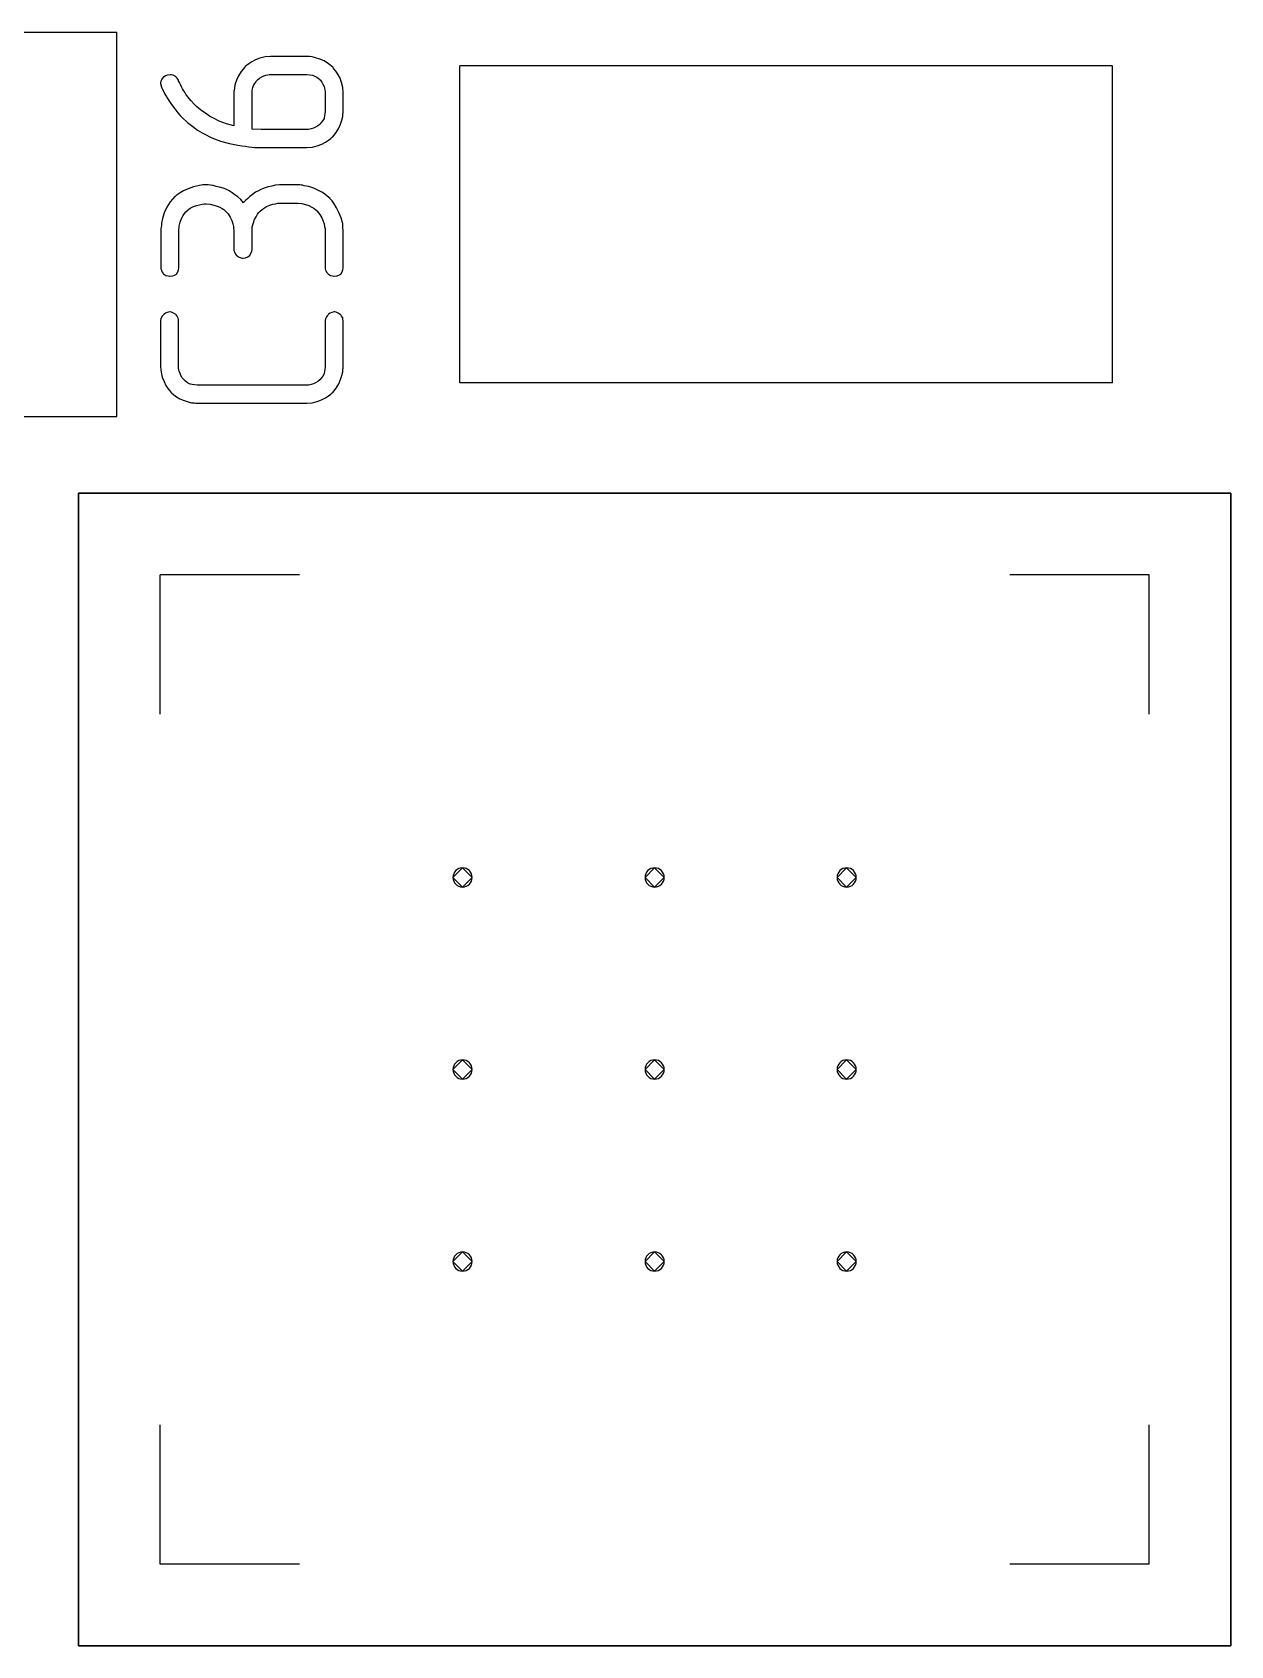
# Model space of a CAD drawing. Header units: inches. Extents: x 0 to 594, y -420 to 0.
# Drawn here: x 235.72 to 241.96, y -107.84 to -99.44 of the extents above; entities that cross this region are included whole.
import ezdxf

# ---------------------------------------------------------------- set-up
doc = ezdxf.new("R2010")
doc.units = ezdxf.units.IN
doc.header["$MEASUREMENT"] = 0

msp = doc.modelspace()

# ---------------------------------------------------------------- linework, layer by layer
at = {"color": 18, "true_color": 0x000000}
for p, q in [((231.7624, -99.44), (236.1624, -99.44)), ((236.1624, -101.44), (236.1624, -99.44)), ((236.8279, -99.6219), (236.8096, -99.6445)), ((236.8307, -99.6191), (236.8279, -99.6219)), ((236.8378, -99.6135), (236.8307, -99.6191)), ((236.849, -99.6036), (236.8378, -99.6135)), ((236.8645, -99.5937), (236.849, -99.6036)), ((236.8843, -99.5839), (236.8645, -99.5937)), ((236.9068, -99.574), (236.8843, -99.5839)), ((236.9336, -99.5684), (236.9068, -99.574)), ((236.9618, -99.5655), (236.9336, -99.5684)), ((237.1521, -99.5655), (236.9618, -99.5655)), ((237.1535, -99.5655), (237.1521, -99.5655)), ((237.1549, -99.5655), (237.1535, -99.5655)), ((237.1592, -99.5655), (237.1549, -99.5655)), ((237.1648, -99.5669), (237.1592, -99.5655)), ((237.1789, -99.5684), (237.1648, -99.5669)), ((237.1972, -99.5726), (237.1789, -99.5684)), ((237.2184, -99.5796), (237.1972, -99.5726)), ((237.2409, -99.5895), (237.2184, -99.5796)), ((237.2635, -99.6036), (237.2409, -99.5895)), ((237.286, -99.6219), (237.2635, -99.6036)), ((237.2889, -99.6247), (237.286, -99.6219)), ((237.9472, -101.265), (237.9472, -99.615)), ((241.3472, -99.615), (237.9472, -99.615)), ((241.3472, -101.265), (241.3472, -99.615)), ((236.3909, -99.6952), (236.3895, -99.7037)), ((236.3895, -99.7037), (236.3895, -99.7065)), ((236.3895, -99.7037), (236.3895, -99.7037)), ((236.3895, -99.7065), (236.3951, -99.7262)), ((236.3965, -99.6839), (236.3909, -99.6952)), ((236.3993, -99.6783), (236.3965, -99.6839)), ((236.405, -99.6727), (236.3993, -99.6783)), ((236.4078, -99.6713), (236.405, -99.6727)), ((236.4149, -99.667), (236.4078, -99.6713)), ((236.4261, -99.6628), (236.4149, -99.667)), ((236.4402, -99.6614), (236.4261, -99.6628)), ((236.4416, -99.6614), (236.4402, -99.6614)), ((236.4473, -99.6614), (236.4416, -99.6614)), ((236.4557, -99.6642), (236.4473, -99.6614)), ((236.4628, -99.667), (236.4557, -99.6642)), ((236.4642, -99.6684), (236.4628, -99.667)), ((236.4684, -99.6713), (236.4642, -99.6684)), ((236.4755, -99.6783), (236.4684, -99.6713)), ((236.4825, -99.6896), (236.4755, -99.6783)), ((236.4825, -99.691), (236.4825, -99.6896)), ((236.4839, -99.6924), (236.4825, -99.691)), ((236.4882, -99.7009), (236.4839, -99.6924)), ((236.4938, -99.7121), (236.4882, -99.7009)), ((236.7856, -99.6896), (236.7786, -99.7093)), ((236.7955, -99.667), (236.7856, -99.6896)), ((236.8096, -99.6445), (236.7955, -99.667)), ((236.8744, -99.7164), (236.8801, -99.7065)), ((236.8801, -99.7065), (236.8857, -99.6995)), ((236.8857, -99.6995), (236.8899, -99.6924)), ((236.8899, -99.6924), (236.8927, -99.6896)), ((236.8927, -99.6896), (236.8942, -99.6882)), ((236.8942, -99.6882), (236.9054, -99.6783)), ((236.9054, -99.6783), (236.9167, -99.6713)), ((236.9167, -99.6713), (236.928, -99.667)), ((236.928, -99.667), (236.9379, -99.6628)), ((236.9379, -99.6628), (236.9477, -99.6614)), ((236.9477, -99.6614), (236.9548, -99.66)), ((236.9548, -99.66), (236.9604, -99.66)), ((236.9604, -99.66), (236.9618, -99.66)), ((236.9618, -99.66), (237.1521, -99.66)), ((237.1521, -99.66), (237.1676, -99.6614)), ((237.1676, -99.6614), (237.1803, -99.6642)), ((237.1803, -99.6642), (237.193, -99.6684)), ((237.193, -99.6684), (237.2029, -99.6741)), ((237.2029, -99.6741), (237.2099, -99.6797)), ((237.2099, -99.6797), (237.217, -99.6839)), ((237.217, -99.6839), (237.2198, -99.6868)), ((237.2198, -99.6868), (237.2212, -99.6882)), ((237.2212, -99.6882), (237.2297, -99.6995)), ((237.2297, -99.6995), (237.2353, -99.7107)), ((237.2945, -99.6318), (237.2889, -99.6247)), ((237.303, -99.6431), (237.2945, -99.6318)), ((237.3128, -99.6586), (237.303, -99.6431)), ((237.3241, -99.6783), (237.3128, -99.6586)), ((237.3326, -99.7009), (237.3241, -99.6783)), ((237.3382, -99.7276), (237.3326, -99.7009)), ((236.3951, -99.7262), (236.4106, -99.7587)), ((236.4106, -99.7587), (236.429, -99.7897)), ((236.429, -99.7897), (236.4473, -99.8165)), ((236.4994, -99.7248), (236.4938, -99.7121)), ((236.5008, -99.7276), (236.4994, -99.7248)), ((236.5037, -99.7347), (236.5008, -99.7276)), ((236.5107, -99.7446), (236.5037, -99.7347)), ((236.5178, -99.7573), (236.5107, -99.7446)), ((236.5192, -99.7587), (236.5178, -99.7573)), ((236.5206, -99.7629), (236.5192, -99.7587)), ((236.5262, -99.7685), (236.5206, -99.7629)), ((236.5319, -99.7756), (236.5262, -99.7685)), ((236.5474, -99.7953), (236.5319, -99.7756)), ((236.7729, -99.7432), (236.7715, -99.7488)), ((236.7715, -99.7488), (236.7715, -99.9278)), ((236.7743, -99.7276), (236.7729, -99.7432)), ((236.7786, -99.7093), (236.7743, -99.7276)), ((236.866, -99.7558), (236.8674, -99.7417)), ((236.866, -99.9447), (236.866, -99.7558)), ((236.8674, -99.7417), (236.8702, -99.7276)), ((236.8674, -99.7417), (236.8674, -99.7417)), ((236.8702, -99.7276), (236.8744, -99.7164)), ((237.2353, -99.7107), (237.2409, -99.722)), ((237.2409, -99.722), (237.2438, -99.7319)), ((237.2438, -99.7319), (237.2452, -99.7417)), ((237.2452, -99.7417), (237.2466, -99.7488)), ((237.2466, -99.7488), (237.2466, -99.8517)), ((237.341, -99.7558), (237.3382, -99.7276)), ((237.341, -99.8588), (237.341, -99.7558)), ((236.4473, -99.8165), (236.4642, -99.839)), ((236.4642, -99.839), (236.4797, -99.8588)), ((236.4797, -99.8588), (236.4924, -99.8728)), ((236.4924, -99.8728), (236.4966, -99.8785)), ((236.5671, -99.8165), (236.5474, -99.7953)), ((236.5699, -99.8193), (236.5671, -99.8165)), ((236.577, -99.8263), (236.5699, -99.8193)), ((236.5882, -99.8362), (236.577, -99.8263)), ((236.6038, -99.8489), (236.5882, -99.8362)), ((236.6235, -99.8616), (236.6038, -99.8489)), ((236.6446, -99.8771), (236.6235, -99.8616)), ((237.2438, -99.8757), (237.2423, -99.8855)), ((237.2452, -99.8644), (237.2438, -99.8757)), ((237.2466, -99.8517), (237.2452, -99.8644)), ((237.3382, -99.8785), (237.3396, -99.8644)), ((237.3396, -99.8644), (237.341, -99.8588)), ((236.4966, -99.8785), (236.5008, -99.8827)), ((236.5008, -99.8827), (236.5023, -99.8841)), ((236.5023, -99.8841), (236.5037, -99.8855)), ((236.5037, -99.8855), (236.5304, -99.9095)), ((236.5304, -99.9095), (236.5572, -99.9306)), ((236.5572, -99.9306), (236.5826, -99.949)), ((236.5826, -99.949), (236.6066, -99.9631)), ((236.6686, -99.8898), (236.6446, -99.8771)), ((236.6954, -99.9025), (236.6686, -99.8898)), ((236.7334, -99.9165), (236.6954, -99.9025)), ((236.7715, -99.9278), (236.7334, -99.9165)), ((236.9139, -99.9462), (236.866, -99.9447)), ((237.1521, -99.9462), (236.9139, -99.9462)), ((237.1535, -99.9462), (237.1521, -99.9462)), ((237.1592, -99.9462), (237.1535, -99.9462)), ((237.1662, -99.9447), (237.1592, -99.9462)), ((237.1747, -99.9433), (237.1662, -99.9447)), ((237.186, -99.9391), (237.1747, -99.9433)), ((237.1972, -99.9349), (237.186, -99.9391)), ((237.2085, -99.9278), (237.1972, -99.9349)), ((237.2198, -99.9194), (237.2085, -99.9278)), ((237.2212, -99.9165), (237.2198, -99.9194)), ((237.2268, -99.9095), (237.2212, -99.9165)), ((237.2339, -99.8996), (237.2268, -99.9095)), ((237.2409, -99.8884), (237.2339, -99.8996)), ((237.2423, -99.8855), (237.2409, -99.8869)), ((237.2409, -99.8869), (237.2409, -99.8884)), ((237.3044, -99.9617), (237.3185, -99.9391)), ((237.3185, -99.9391), (237.3269, -99.918)), ((237.3269, -99.918), (237.334, -99.8968)), ((237.334, -99.8968), (237.3382, -99.8785)), ((236.6066, -99.9631), (236.6263, -99.9743)), ((236.6263, -99.9743), (236.6432, -99.9828)), ((236.6432, -99.9828), (236.6489, -99.9856)), ((236.6489, -99.9856), (236.6531, -99.9884)), ((236.6531, -99.9884), (236.6559, -99.9899)), ((236.6559, -99.9899), (236.6573, -99.9899)), ((236.6573, -99.9899), (236.7024, -100.0068)), ((236.7024, -100.0068), (236.749, -100.0195)), ((236.749, -100.0195), (236.7912, -100.0279)), ((236.7912, -100.0279), (236.8124, -100.0321)), ((236.8124, -100.0321), (236.8307, -100.0336)), ((236.8307, -100.0336), (236.849, -100.0364)), ((236.849, -100.0364), (236.8645, -100.0378)), ((236.8645, -100.0378), (236.8786, -100.0392)), ((236.8786, -100.0392), (236.8913, -100.0392)), ((236.8913, -100.0392), (236.9012, -100.0406)), ((236.9012, -100.0406), (236.9082, -100.0406)), ((236.9082, -100.0406), (236.9125, -100.0406)), ((236.9125, -100.0406), (236.9139, -100.0406)), ((236.9139, -100.0406), (237.1521, -100.0406)), ((237.1521, -100.0406), (237.1803, -100.0378)), ((237.1803, -100.0378), (237.2057, -100.0321)), ((237.2057, -100.0321), (237.2297, -100.0223)), ((237.2297, -100.0223), (237.248, -100.0124)), ((237.248, -100.0124), (237.2649, -100.0025)), ((237.2649, -100.0025), (237.2762, -99.9927)), ((237.2762, -99.9927), (237.2832, -99.987)), ((237.2832, -99.987), (237.286, -99.9842)), ((237.286, -99.9842), (237.3044, -99.9617)), ((236.4642, -100.2958), (236.4515, -100.3084)), ((236.4656, -100.2943), (236.4642, -100.2958)), ((236.467, -100.2929), (236.4656, -100.2943)), ((236.4712, -100.2901), (236.467, -100.2929)), ((236.4769, -100.2859), (236.4712, -100.2901)), ((236.491, -100.276), (236.4769, -100.2859)), ((236.5093, -100.2647), (236.491, -100.276)), ((236.5333, -100.2549), (236.5093, -100.2647)), ((236.5615, -100.245), (236.5333, -100.2549)), ((236.5925, -100.238), (236.5615, -100.245)), ((236.6094, -100.2351), (236.5925, -100.238)), ((236.6277, -100.2351), (236.6094, -100.2351)), ((236.6305, -100.2351), (236.6277, -100.2351)), ((236.6376, -100.2351), (236.6305, -100.2351)), ((236.6489, -100.2366), (236.6376, -100.2351)), ((236.663, -100.238), (236.6489, -100.2366)), ((236.6799, -100.2422), (236.663, -100.238)), ((236.6968, -100.2464), (236.6799, -100.2422)), ((236.7165, -100.2521), (236.6968, -100.2464)), ((236.7349, -100.2591), (236.7165, -100.2521)), ((236.7363, -100.2605), (236.7349, -100.2591)), ((236.7433, -100.2633), (236.7363, -100.2605)), ((236.7518, -100.269), (236.7433, -100.2633)), ((236.763, -100.276), (236.7518, -100.269)), ((236.7771, -100.2859), (236.763, -100.276)), ((236.7912, -100.2972), (236.7771, -100.2859)), ((236.8547, -100.2943), (236.8434, -100.3056)), ((236.8688, -100.2845), (236.8547, -100.2943)), ((236.8843, -100.2732), (236.8688, -100.2845)), ((236.9026, -100.2633), (236.8843, -100.2732)), ((236.9054, -100.2619), (236.9026, -100.2633)), ((236.9111, -100.2591), (236.9054, -100.2619)), ((236.9209, -100.2549), (236.9111, -100.2591)), ((236.935, -100.2492), (236.9209, -100.2549)), ((236.9505, -100.245), (236.935, -100.2492)), ((236.9689, -100.2408), (236.9505, -100.245)), ((236.9886, -100.2366), (236.9689, -100.2408)), ((237.0097, -100.2351), (236.9886, -100.2366)), ((237.1042, -100.2351), (237.0097, -100.2351)), ((237.1056, -100.2351), (237.1042, -100.2351)), ((237.1084, -100.2351), (237.1056, -100.2351)), ((237.1141, -100.2351), (237.1084, -100.2351)), ((237.1211, -100.2366), (237.1141, -100.2351)), ((237.1282, -100.2366), (237.1211, -100.2366)), ((237.138, -100.2394), (237.1282, -100.2366)), ((237.162, -100.2436), (237.138, -100.2394)), ((237.1874, -100.2521), (237.162, -100.2436)), ((237.2156, -100.2647), (237.1874, -100.2521)), ((237.2297, -100.2732), (237.2156, -100.2647)), ((237.2438, -100.2817), (237.2297, -100.2732)), ((237.2579, -100.2929), (237.2438, -100.2817)), ((237.272, -100.3056), (237.2579, -100.2929)), ((236.4219, -100.3507), (236.4092, -100.3803)), ((236.4304, -100.3366), (236.4219, -100.3507)), ((236.4402, -100.3225), (236.4304, -100.3366)), ((236.4515, -100.3084), (236.4402, -100.3225)), ((236.5149, -100.3832), (236.522, -100.3747)), ((236.522, -100.3747), (236.5276, -100.3691)), ((236.5276, -100.3691), (236.529, -100.3677)), ((236.529, -100.3677), (236.5445, -100.3564)), ((236.5445, -100.3564), (236.5615, -100.3479)), ((236.5615, -100.3479), (236.577, -100.3423)), ((236.577, -100.3423), (236.5925, -100.338)), ((236.5925, -100.338), (236.6066, -100.3352)), ((236.6066, -100.3352), (236.6164, -100.3338)), ((236.6164, -100.3338), (236.6235, -100.3338)), ((236.6235, -100.3338), (236.6263, -100.3338)), ((236.6263, -100.3338), (236.6475, -100.3352)), ((236.6475, -100.3352), (236.6672, -100.3395)), ((236.6672, -100.3395), (236.6841, -100.3451)), ((236.6841, -100.3451), (236.6982, -100.3507)), ((236.6982, -100.3507), (236.7109, -100.3578)), ((236.7109, -100.3578), (236.7193, -100.3634)), ((236.7193, -100.3634), (236.725, -100.3677)), ((236.725, -100.3677), (236.7264, -100.3691)), ((236.7264, -100.3691), (236.7419, -100.3846)), ((236.8068, -100.3113), (236.7912, -100.2972)), ((236.8208, -100.3282), (236.8068, -100.3113)), ((236.8223, -100.3268), (236.8208, -100.3282)), ((236.8265, -100.3211), (236.8223, -100.3268)), ((236.8335, -100.3141), (236.8265, -100.3211)), ((236.8434, -100.3056), (236.8335, -100.3141)), ((236.8942, -100.3874), (236.9012, -100.3789)), ((236.9012, -100.3789), (236.9068, -100.3733)), ((236.9068, -100.3733), (236.9082, -100.3719)), ((236.9082, -100.3719), (236.9252, -100.3578)), ((236.9252, -100.3578), (236.9421, -100.3479)), ((236.9421, -100.3479), (236.959, -100.3395)), ((236.959, -100.3395), (236.9745, -100.3352)), ((236.9745, -100.3352), (236.9886, -100.3324)), ((236.9886, -100.3324), (236.9999, -100.3296)), ((236.9999, -100.3296), (237.0069, -100.3296)), ((237.0069, -100.3296), (237.0097, -100.3296)), ((237.0097, -100.3296), (237.1042, -100.3296)), ((237.1042, -100.3296), (237.1253, -100.331)), ((237.1253, -100.331), (237.1451, -100.3366)), ((237.1451, -100.3366), (237.162, -100.3423)), ((237.162, -100.3423), (237.1775, -100.3507)), ((237.1775, -100.3507), (237.1888, -100.3578)), ((237.1888, -100.3578), (237.1986, -100.3648)), ((237.1986, -100.3648), (237.2043, -100.3705)), ((237.2043, -100.3705), (237.2057, -100.3719)), ((237.2057, -100.3719), (237.2198, -100.3888)), ((237.2734, -100.307), (237.272, -100.3056)), ((237.2748, -100.3084), (237.2734, -100.307)), ((237.2776, -100.3127), (237.2748, -100.3084)), ((237.2832, -100.3183), (237.2776, -100.3127)), ((237.2931, -100.3324), (237.2832, -100.3183)), ((237.3058, -100.3536), (237.2931, -100.3324)), ((237.3185, -100.3775), (237.3058, -100.3536)), ((237.3297, -100.4057), (237.3185, -100.3775)), ((236.3923, -100.4551), (236.3909, -100.4621)), ((236.3909, -100.4621), (236.3909, -100.6721)), ((236.3909, -100.4621), (236.3909, -100.4621)), ((236.3937, -100.4452), (236.3923, -100.4551)), ((236.3951, -100.4339), (236.3937, -100.4452)), ((236.3993, -100.4099), (236.3951, -100.4339)), ((236.4092, -100.3803), (236.3993, -100.4099)), ((236.4853, -100.4734), (236.4867, -100.4494)), ((236.4867, -100.4494), (236.4924, -100.4283)), ((236.4924, -100.4283), (236.4994, -100.4099)), ((236.4994, -100.4099), (236.5065, -100.3944)), ((236.5065, -100.3944), (236.5149, -100.3832)), ((236.7419, -100.3846), (236.7518, -100.4029)), ((236.7518, -100.4029), (236.7602, -100.4198)), ((236.7602, -100.4198), (236.7659, -100.4367)), ((236.7659, -100.4367), (236.7687, -100.4508)), ((236.7687, -100.4508), (236.7701, -100.4621)), ((236.7701, -100.4621), (236.7715, -100.4706)), ((236.866, -100.4734), (236.8674, -100.4522)), ((236.8674, -100.4522), (236.873, -100.4325)), ((236.873, -100.4325), (236.8786, -100.4142)), ((236.8786, -100.4142), (236.8871, -100.4001)), ((236.8871, -100.4001), (236.8942, -100.3874)), ((237.2198, -100.3888), (237.2297, -100.4057)), ((237.2297, -100.4057), (237.2367, -100.4226)), ((237.2367, -100.4226), (237.2409, -100.4381)), ((237.2409, -100.4381), (237.2438, -100.4522)), ((237.2438, -100.4522), (237.2466, -100.4635)), ((237.2466, -100.4635), (237.2466, -100.6721)), ((237.3382, -100.4381), (237.3297, -100.4057)), ((237.3396, -100.4551), (237.3382, -100.4381)), ((237.341, -100.4734), (237.3396, -100.4551)), ((236.4853, -100.6665), (236.4853, -100.4734)), ((236.7715, -100.4706), (236.7715, -100.5763)), ((236.866, -100.5721), (236.866, -100.4734)), ((237.341, -100.6665), (237.341, -100.4734)), ((236.7715, -100.5763), (236.7743, -100.5833)), ((236.7743, -100.5833), (236.78, -100.5946)), ((236.78, -100.5946), (236.7856, -100.6017)), ((236.7856, -100.6017), (236.787, -100.6045)), ((236.787, -100.6045), (236.7884, -100.6045)), ((236.7884, -100.6045), (236.7997, -100.6115)), ((236.7997, -100.6115), (236.8096, -100.6143)), ((236.8096, -100.6143), (236.8166, -100.6158)), ((236.8166, -100.6158), (236.818, -100.6158)), ((236.818, -100.6158), (236.8194, -100.6158)), ((236.8194, -100.6158), (236.8321, -100.6143)), ((236.8321, -100.6143), (236.8434, -100.6087)), ((236.8434, -100.6087), (236.8505, -100.6045)), ((236.8505, -100.6045), (236.8519, -100.6031)), ((236.8519, -100.6031), (236.8533, -100.6031)), ((236.8533, -100.6031), (236.8603, -100.5918)), ((236.8603, -100.5918), (236.8645, -100.5805)), ((236.8645, -100.5805), (236.866, -100.5721)), ((236.3909, -100.6721), (236.3937, -100.6792)), ((236.3937, -100.6792), (236.3979, -100.6891)), ((236.3979, -100.6891), (236.4036, -100.6961)), ((236.4036, -100.6961), (236.405, -100.6989)), ((236.405, -100.6989), (236.4064, -100.6989)), ((236.4064, -100.6989), (236.4177, -100.706)), ((236.4177, -100.706), (236.429, -100.7088)), ((236.429, -100.7088), (236.436, -100.7102)), ((236.436, -100.7102), (236.4374, -100.7102)), ((236.4374, -100.7102), (236.4388, -100.7102)), ((236.4388, -100.7102), (236.4529, -100.7088)), ((236.4529, -100.7088), (236.4628, -100.7046)), ((236.4628, -100.7046), (236.4698, -100.7003)), ((236.4698, -100.7003), (236.4727, -100.6989)), ((236.4727, -100.6989), (236.4797, -100.6877)), ((236.4797, -100.6877), (236.4839, -100.6764)), ((236.4839, -100.6764), (236.4853, -100.6665)), ((237.2466, -100.6721), (237.2494, -100.6792)), ((237.2494, -100.6792), (237.255, -100.6905)), ((237.255, -100.6905), (237.2607, -100.6961)), ((237.2607, -100.6961), (237.2621, -100.6989)), ((237.2621, -100.6989), (237.2635, -100.6989)), ((237.2635, -100.6989), (237.2748, -100.706)), ((237.2748, -100.706), (237.2846, -100.7088)), ((237.2846, -100.7088), (237.2917, -100.7102)), ((237.2917, -100.7102), (237.2931, -100.7102)), ((237.2931, -100.7102), (237.2945, -100.7102)), ((237.2945, -100.7102), (237.3072, -100.7088)), ((237.3072, -100.7088), (237.3185, -100.7046)), ((237.3185, -100.7046), (237.3255, -100.7003)), ((237.3255, -100.7003), (237.3269, -100.6989)), ((237.3269, -100.6989), (237.3283, -100.6989)), ((237.3283, -100.6989), (237.3354, -100.6877)), ((237.3354, -100.6877), (237.3396, -100.6764)), ((237.3396, -100.6764), (237.341, -100.6665)), ((236.3909, -100.9315), (236.3895, -100.94)), ((236.3895, -100.94), (236.3895, -101.181)), ((236.3895, -100.94), (236.3895, -100.94)), ((236.3965, -100.9203), (236.3909, -100.9315)), ((236.3993, -100.916), (236.3965, -100.9203)), ((236.405, -100.9104), (236.3993, -100.916)), ((236.4078, -100.9076), (236.405, -100.9104)), ((236.4149, -100.9033), (236.4078, -100.9076)), ((236.4247, -100.8991), (236.4149, -100.9033)), ((236.4374, -100.8963), (236.4247, -100.8991)), ((236.4402, -100.8963), (236.4374, -100.8963)), ((236.4473, -100.8977), (236.4402, -100.8963)), ((236.4571, -100.9019), (236.4473, -100.8977)), ((236.4684, -100.909), (236.4571, -100.9019)), ((236.4712, -100.9104), (236.4684, -100.909)), ((236.4755, -100.9174), (236.4712, -100.9104)), ((236.4811, -100.9287), (236.4755, -100.9174)), ((236.4825, -100.9358), (236.4811, -100.9287)), ((236.4839, -100.9442), (236.4825, -100.9358)), ((236.4839, -101.1895), (236.4839, -100.9442)), ((237.248, -100.9315), (237.2466, -100.94)), ((237.2466, -100.94), (237.2466, -101.1825)), ((237.2536, -100.9217), (237.248, -100.9315)), ((237.2564, -100.916), (237.2536, -100.9217)), ((237.2621, -100.9104), (237.2564, -100.916)), ((237.2649, -100.9076), (237.2621, -100.9104)), ((237.272, -100.9033), (237.2649, -100.9076)), ((237.2818, -100.8991), (237.272, -100.9033)), ((237.2945, -100.8963), (237.2818, -100.8991)), ((237.2973, -100.8963), (237.2945, -100.8963)), ((237.3044, -100.8977), (237.2973, -100.8963)), ((237.3142, -100.9019), (237.3044, -100.8977)), ((237.3255, -100.909), (237.3142, -100.9019)), ((237.3283, -100.9104), (237.3255, -100.909)), ((237.3326, -100.9174), (237.3283, -100.9104)), ((237.3382, -100.9273), (237.3326, -100.9174)), ((237.3396, -100.9344), (237.3382, -100.9273)), ((237.341, -100.9428), (237.3396, -100.9344)), ((237.341, -101.1881), (237.341, -100.9428)), ((236.3895, -101.181), (236.3923, -101.2092)), ((236.3923, -101.2092), (236.3979, -101.236)), ((236.4853, -101.1966), (236.4839, -101.1895)), ((236.4867, -101.205), (236.4853, -101.1966)), ((236.491, -101.2163), (236.4867, -101.205)), ((236.4952, -101.2276), (236.491, -101.2163)), ((237.2409, -101.2191), (237.2339, -101.2304)), ((237.2423, -101.2163), (237.2409, -101.2177)), ((237.2409, -101.2177), (237.2409, -101.2191)), ((237.2438, -101.2064), (237.2423, -101.2163)), ((237.2452, -101.1951), (237.2438, -101.2064)), ((237.2466, -101.1825), (237.2452, -101.1951)), ((237.334, -101.2262), (237.3382, -101.2078)), ((237.3382, -101.2078), (237.3396, -101.1937)), ((237.3396, -101.1937), (237.341, -101.1881)), ((236.3979, -101.236), (236.4078, -101.2586)), ((236.4078, -101.2586), (236.4177, -101.2783)), ((236.4177, -101.2783), (236.4275, -101.2952)), ((236.4275, -101.2952), (236.4374, -101.3065)), ((236.5023, -101.2388), (236.4952, -101.2276)), ((236.5121, -101.2501), (236.5023, -101.2388)), ((236.5149, -101.2529), (236.5121, -101.2501)), ((236.5206, -101.2586), (236.5149, -101.2529)), ((236.5304, -101.2656), (236.5206, -101.2586)), ((236.5431, -101.2713), (236.5304, -101.2656)), ((236.5445, -101.2713), (236.5431, -101.2713)), ((236.546, -101.2727), (236.5445, -101.2713)), ((236.5544, -101.2741), (236.546, -101.2727)), ((236.5657, -101.2755), (236.5544, -101.2741)), ((236.5798, -101.2769), (236.5657, -101.2755)), ((237.1521, -101.2769), (236.5798, -101.2769)), ((237.1535, -101.2769), (237.1521, -101.2769)), ((237.1592, -101.2769), (237.1535, -101.2769)), ((237.1662, -101.2755), (237.1592, -101.2769)), ((237.1747, -101.2741), (237.1662, -101.2755)), ((237.186, -101.2699), (237.1747, -101.2741)), ((237.1972, -101.2656), (237.186, -101.2699)), ((237.2085, -101.2586), (237.1972, -101.2656)), ((237.2198, -101.2501), (237.2085, -101.2586)), ((237.2212, -101.2473), (237.2198, -101.2501)), ((237.2268, -101.2403), (237.2212, -101.2473)), ((237.2339, -101.2304), (237.2268, -101.2403)), ((237.286, -101.315), (237.3044, -101.2924)), ((237.3044, -101.2924), (237.3185, -101.2699)), ((237.3185, -101.2699), (237.3269, -101.2473)), ((237.3269, -101.2473), (237.334, -101.2262)), ((241.3472, -101.265), (237.9472, -101.265)), ((236.4374, -101.3065), (236.443, -101.3136)), ((236.443, -101.3136), (236.4459, -101.3164)), ((236.4459, -101.3164), (236.467, -101.3347)), ((236.467, -101.3347), (236.4896, -101.3488)), ((236.4896, -101.3488), (236.5121, -101.3573)), ((236.5121, -101.3573), (236.5333, -101.3643)), ((236.5333, -101.3643), (236.5516, -101.3685)), ((236.5516, -101.3685), (236.5671, -101.3699)), ((236.5671, -101.3699), (236.5727, -101.3714)), ((236.5727, -101.3714), (236.5756, -101.3714)), ((236.5756, -101.3714), (236.5784, -101.3714)), ((236.5784, -101.3714), (236.5798, -101.3714)), ((236.5798, -101.3714), (237.1507, -101.3714)), ((237.1507, -101.3714), (237.1789, -101.3685)), ((237.1789, -101.3685), (237.2057, -101.3629)), ((237.2057, -101.3629), (237.2283, -101.353)), ((237.2283, -101.353), (237.248, -101.3432)), ((237.248, -101.3432), (237.2649, -101.3333)), ((237.2649, -101.3333), (237.2762, -101.3234)), ((237.2762, -101.3234), (237.2832, -101.3178)), ((237.2832, -101.3178), (237.286, -101.315)), ((231.7624, -101.44), (236.1624, -101.44)), ((241.9624, -101.84), (235.9624, -101.84)), ((235.9624, -101.84), (241.9624, -101.84)), ((235.9624, -107.84), (235.9624, -101.84)), ((235.9624, -101.84), (235.9624, -107.84)), ((241.9624, -107.84), (241.9624, -101.84)), ((241.9624, -101.84), (241.9624, -107.84)), ((237.1124, -102.265), (236.3874, -102.265)), ((236.3874, -102.99), (236.3874, -102.265)), ((241.5374, -102.265), (240.8124, -102.265)), ((241.5374, -102.99), (241.5374, -102.265)), ((237.9624, -103.79), (237.9124, -103.84)), ((238.0124, -103.84), (237.9624, -103.79)), ((238.9624, -103.79), (238.9124, -103.84)), ((239.0124, -103.84), (238.9624, -103.79)), ((239.9624, -103.79), (239.9124, -103.84)), ((240.0124, -103.84), (239.9624, -103.79)), ((237.9124, -103.84), (237.9624, -103.89)), ((237.9624, -103.89), (238.0124, -103.84)), ((238.9124, -103.84), (238.9624, -103.89)), ((238.9624, -103.89), (239.0124, -103.84)), ((239.9124, -103.84), (239.9624, -103.89)), ((239.9624, -103.89), (240.0124, -103.84)), ((237.9624, -104.79), (237.9124, -104.84)), ((238.0124, -104.84), (237.9624, -104.79)), ((238.9624, -104.79), (238.9124, -104.84)), ((239.0124, -104.84), (238.9624, -104.79)), ((239.9624, -104.79), (239.9124, -104.84)), ((240.0124, -104.84), (239.9624, -104.79)), ((237.9124, -104.84), (237.9624, -104.89)), ((237.9624, -104.89), (238.0124, -104.84)), ((238.9124, -104.84), (238.9624, -104.89)), ((238.9624, -104.89), (239.0124, -104.84)), ((239.9124, -104.84), (239.9624, -104.89)), ((239.9624, -104.89), (240.0124, -104.84)), ((237.9624, -105.79), (237.9124, -105.84)), ((238.0124, -105.84), (237.9624, -105.79)), ((238.9624, -105.79), (238.9124, -105.84)), ((239.0124, -105.84), (238.9624, -105.79)), ((239.9624, -105.79), (239.9124, -105.84)), ((240.0124, -105.84), (239.9624, -105.79)), ((237.9124, -105.84), (237.9624, -105.89)), ((237.9624, -105.89), (238.0124, -105.84)), ((238.9124, -105.84), (238.9624, -105.89)), ((238.9624, -105.89), (239.0124, -105.84)), ((239.9124, -105.84), (239.9624, -105.89)), ((239.9624, -105.89), (240.0124, -105.84)), ((236.3874, -107.415), (236.3874, -106.69)), ((241.5374, -107.415), (241.5374, -106.69)), ((237.1124, -107.415), (236.3874, -107.415)), ((241.5374, -107.415), (240.8124, -107.415)), ((241.9624, -107.84), (235.9624, -107.84)), ((235.9624, -107.84), (241.9624, -107.84))]:
    msp.add_line(p, q, dxfattribs=at)
at = {"color": 7, "true_color": 0xffffff}
for p, q in [((241.9624, -101.84), (235.9624, -101.84)), ((235.9624, -101.84), (241.9624, -101.84)), ((235.9624, -107.84), (235.9624, -101.84)), ((235.9624, -101.84), (235.9624, -107.84)), ((241.9624, -107.84), (241.9624, -101.84)), ((241.9624, -101.84), (241.9624, -107.84)), ((241.9624, -107.84), (235.9624, -107.84)), ((235.9624, -107.84), (241.9624, -107.84))]:
    msp.add_line(p, q, dxfattribs=at)
at = {"color": 18, "true_color": 0x000000}
for centre, start, end in [((237.9624, -103.84), 90, 180), ((237.9624, -103.84), 0, 90), ((238.9624, -103.84), 90, 180), ((238.9624, -103.84), 0, 90), ((239.9624, -103.84), 90, 180), ((239.9624, -103.84), 0, 90), ((237.9624, -103.84), 180, 270), ((237.9624, -103.84), 270, 0), ((238.9624, -103.84), 180, 270), ((238.9624, -103.84), 270, 0), ((239.9624, -103.84), 180, 270), ((239.9624, -103.84), 270, 0), ((237.9624, -104.84), 90, 180), ((237.9624, -104.84), 0, 90), ((238.9624, -104.84), 90, 180), ((238.9624, -104.84), 0, 90), ((239.9624, -104.84), 90, 180), ((239.9624, -104.84), 0, 90), ((237.9624, -104.84), 180, 270), ((237.9624, -104.84), 270, 0), ((238.9624, -104.84), 180, 270), ((238.9624, -104.84), 270, 0), ((239.9624, -104.84), 180, 270), ((239.9624, -104.84), 270, 0), ((237.9624, -105.84), 90, 180), ((237.9624, -105.84), 0, 90), ((238.9624, -105.84), 90, 180), ((238.9624, -105.84), 0, 90), ((239.9624, -105.84), 90, 180), ((239.9624, -105.84), 0, 90), ((237.9624, -105.84), 180, 270), ((237.9624, -105.84), 270, 0), ((238.9624, -105.84), 180, 270), ((238.9624, -105.84), 270, 0), ((239.9624, -105.84), 180, 270), ((239.9624, -105.84), 270, 0)]:
    msp.add_arc(centre, 0.05, start, end, dxfattribs=at)

doc.saveas('drawing.dxf')
